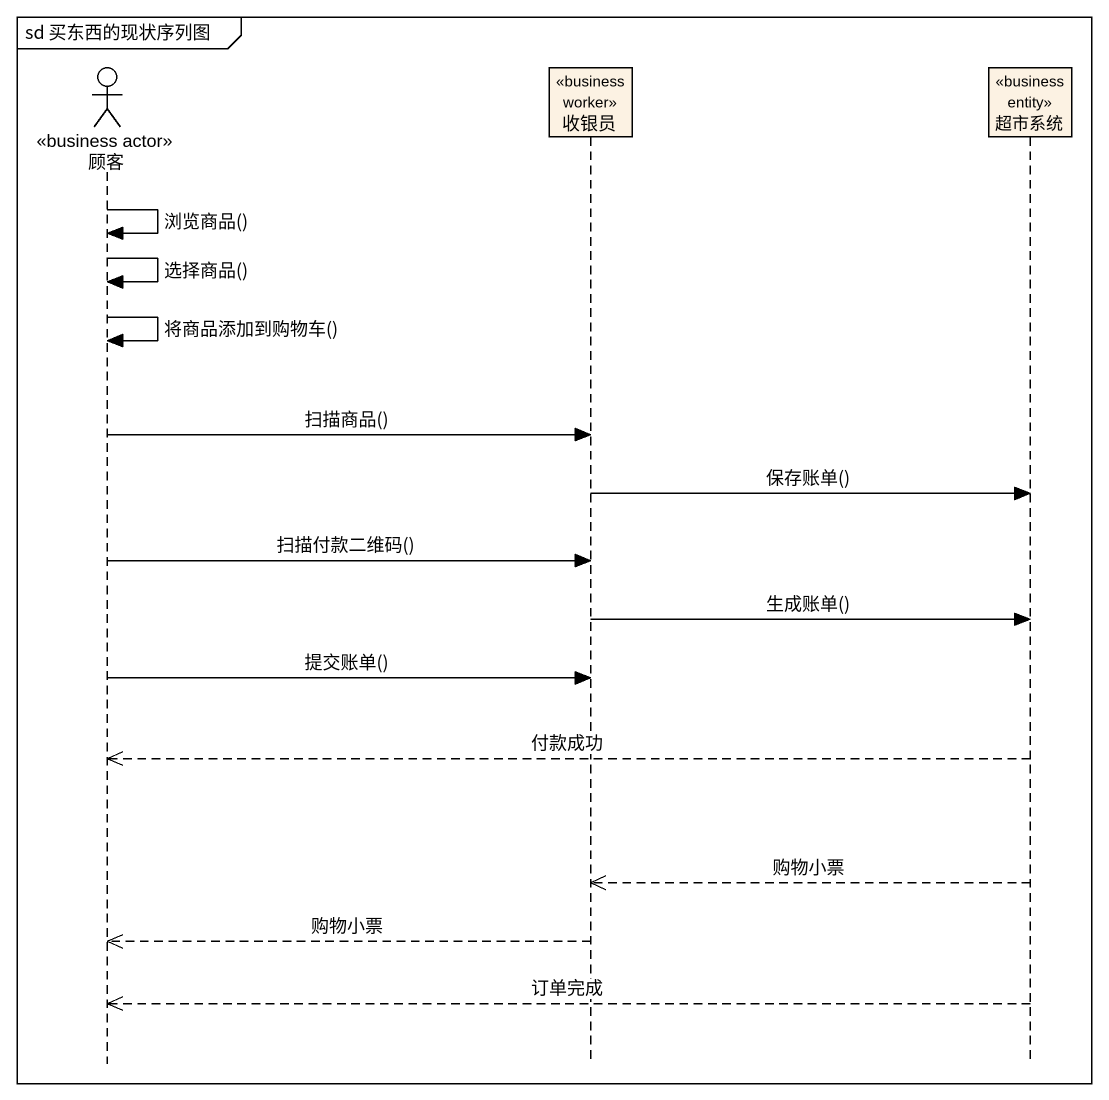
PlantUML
@startuml
mainframe sd 买东西的现状序列图
hide footbox
actor 顾客 <<business actor>>
participant 收银员 <<business worker>> #FCF2E3
participant 超市系统 <<business entity>> #FCF2E3

顾客 -> 顾客 : 浏览商品()
顾客 -> 顾客 : 选择商品()
顾客 -> 顾客 : 将商品添加到购物车()
顾客 -> 收银员 : 扫描商品()
收银员 -> 超市系统 : 保存账单()
顾客 -> 收银员 : 扫描付款二维码()
收银员 -> 超市系统 : 生成账单()
顾客 -> 收银员 : 提交账单()
超市系统 -->> 顾客 : 付款成功
超市系统 -->> 收银员 : 购物小票
收银员 -->> 顾客 : 购物小票
超市系统 -->> 顾客 : 订单完成
@enduml
